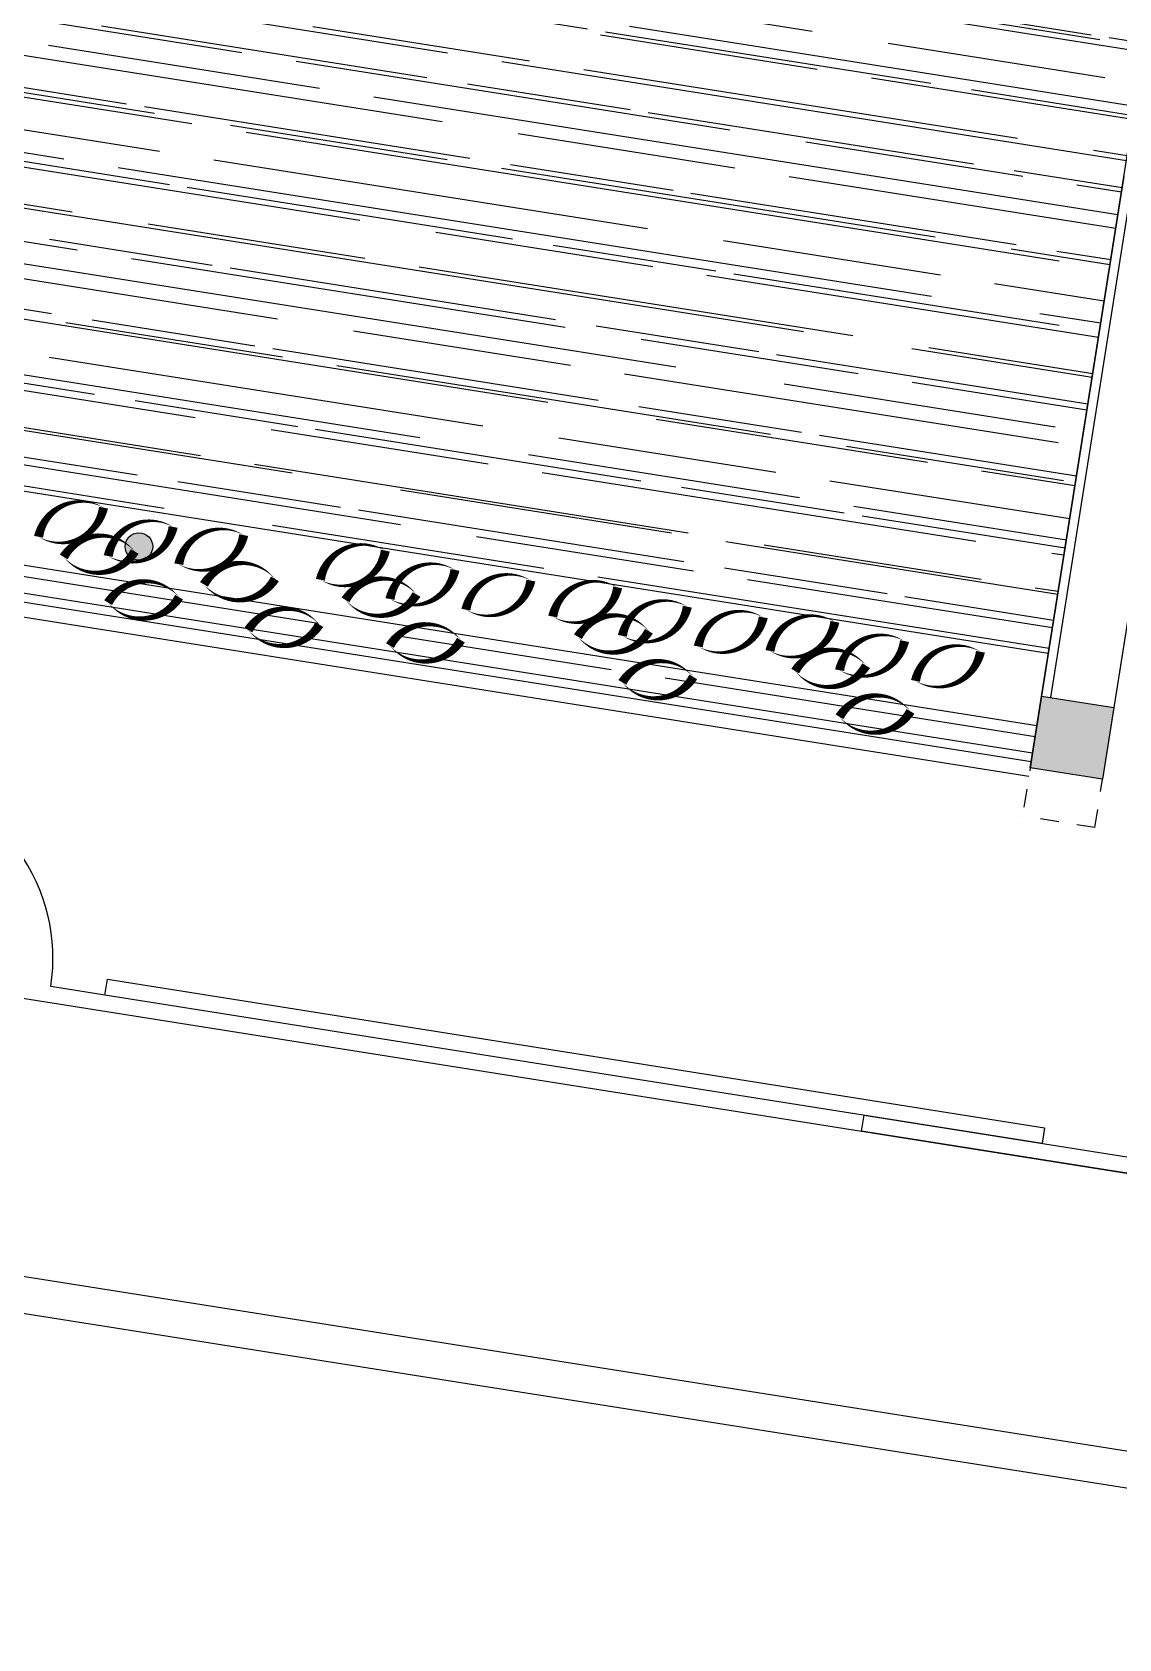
# Model space of a CAD drawing. Extents: x -640655 to -640254, y -1045449 to -1045159.
# Drawn here: x -640489.8 to -640483.86, y -1045405.19 to -1045396.4 of the extents above; entities that cross this region are included whole.
import ezdxf

# ---------------------------------------------------------------- set-up
doc = ezdxf.new("R2010")
doc.units = 0
doc.header["$MEASUREMENT"] = 0
doc.linetypes.add('DIVIDE', pattern=[1.25, 0.5, -0.25, 0, -0.25, 0, -0.25])
doc.layers.add('FLOATING-WINDOWS', color=2, linetype='CONTINUOUS', plot=False)
for name, color, linetype in [('KERE ZAHRADA', 203, 'CONTINUOUS'), ('T_srafa', 8, 'CONTINUOUS'), ('T_tenka', 4, 'CONTINUOUS'), ('T_tlusta', 1, 'CONTINUOUS')]:
    doc.layers.add(name, color=color, linetype=linetype)

msp = doc.modelspace()

# ---------------------------------------------------------------- hatches: boundary and pattern name
at = {"layer": 'T_srafa', "linetype": 'Continuous'}
h = msp.add_hatch(dxfattribs=at)
h.set_pattern_fill('AR-RROOF', color=256, scale=0.3, style=0)
h.set_pattern_definition([(350.9999361489027, (0, 0), (0.6988048594525108, 0.1930589764956726), [4.5, -0.6, 1.5, -0.3]), (350.9999361489027, (0.4175529131983402, 0.08573543421234536), (-0.2338886591516601, 0.4410182480581031), [0.8999999999999999, -0.099, 1.8, -0.225]), (350.9999361489027, (0.1880442942009117, 0.2283951475370721), (1.572237088080956, -0.04551416112285261), [2.4, -0.42, 1.2, -0.3])])
h.paths.add_polyline_path([(-640499.7284545639, -1045373.285698827), (-640502.0983853558, -1045373.406001807), (-640502.9084107742, -1045378.520264135), (-640488.9227463405, -1045380.735391746), (-640491.1363095958, -1045394.711179298), (-640491.627475096, -1045397.812278503), (-640491.8402696416, -1045399.155776047), (-640484.3338395783, -1045400.344686346), (-640484.3102846099, -1045400.1959672), (-640491.6685576391, -1045399.030522837), (-640491.6060730467, -1045398.636013493), (-640484.2478000172, -1045399.801457854), (-640483.6697706027, -1045396.151950081), (-640489.2255165362, -1045395.272000024), (-640488.7975978877, -1045379.945241213), (-640499.865444156, -1045378.192253933)])
h.paths.add_polyline_path([(-640488.6428575359, -1045396.067948196, -1), (-640488.7910107608, -1045396.044482862, -1)], flags=16)
h.paths.add_polyline_path([(-640499.0874044031, -1045373.253157689), (-640499.7284545639, -1045373.285698827), (-640499.8654441559, -1045378.192253933), (-640488.7975978878, -1045379.945241213), (-640489.2255165363, -1045395.272000024), (-640483.6697706028, -1045396.151950081), (-640483.6181468663, -1045395.826012987), (-640486.0256367705, -1045395.444701295), (-640486.0459733938, -1045395.573100756), (-640486.1941266189, -1045395.549635421), (-640486.1855226627, -1045395.495312572), (-640488.7411657921, -1045395.090535546), (-640488.7497697483, -1045395.144858396), (-640488.8979229734, -1045395.12139306), (-640488.8775863498, -1045394.992993599), (-640486.3628846303, -1045379.115906325), (-640499.6324751441, -1045377.014194499), (-640499.0380199947, -1045373.260979468)])
h.paths.add_polyline_path([(-640485.7667514433, -1045399.973692197), (-640484.3192477731, -1045400.20295591), (-640484.2382785104, -1045399.691739791), (-640485.6857821805, -1045399.462476079)], flags=24)
for points in [[(-640489.143451347, -1045399.228550329, 1), (-640489.291604572, -1045399.205084994, 1)], [(-640484.2847770002, -1045400.034919658), (-640484.3467595422, -1045400.426259199), (-640483.9516842754, -1045400.488833425), (-640483.8897017337, -1045400.097493883)]]:
    msp.add_hatch(color=256, dxfattribs=at).paths.add_polyline_path(points)

# ---------------------------------------------------------------- linework, layer by layer
at = {"layer": 'FLOATING-WINDOWS', "linetype": 'Continuous'}
msp.add_lwpolyline([(-640498.8163948455, -1045371.861703439), (-640479.5029651306, -1045372.40092878), (-640483.9516842735, -1045400.488833425), (-640484.3467595422, -1045400.426259199), (-640483.6181468662, -1045395.826012987), (-640488.8775863498, -1045394.992993599), (-640486.3628846304, -1045379.115906325), (-640499.6324751441, -1045377.0141945), (-640498.8163948455, -1045371.861703439)], close=True, dxfattribs=at)
at = {"layer": 'KERE ZAHRADA', "color": 253, "linetype": 'Continuous', "ltscale": 0.001}
for points in [[(-640489.4111836575, -1045399.004405034, 0, 0, 0.5205670505517462), (-640489.4111836575, -1045399.004405034, 0, 0.04999999999999998, 0.5205670505517462), (-640489.7662039819, -1045399.163365167, 0, 0.04999999999999998, 0.5205670505517462), (-640489.4111836575, -1045399.004405034, 0.04999999999999998, 0.04999999999999998, 0)], [(-640489.0306078031, -1045399.109770083, 0, 0, 0.5205670505517462), (-640489.0306078031, -1045399.109770083, 0, 0.04999999999999998, 0.5205670505517462), (-640489.3856281276, -1045399.268730216, 0, 0.04999999999999998, 0.5205670505517462), (-640489.0306078031, -1045399.109770083, 0.04999999999999998, 0.04999999999999998, 0)], [(-640488.6450069033, -1045399.154398744, 0, 0, 0.5205670505517462), (-640488.6450069033, -1045399.154398744, 0, 0.04999999999999998, 0.5205670505517462), (-640489.0000272277, -1045399.313358877, 0, 0.04999999999999998, 0.5205670505517462), (-640488.6450069033, -1045399.154398744, 0.04999999999999998, 0.04999999999999998, 0)], [(-640489.2406337396, -1045399.243938231, 0, 0, 0.5205670505517462), (-640489.2406337396, -1045399.243938231, 0, 0.04999999999999998, 0.5205670505517462), (-640489.6284816847, -1045399.273632096, 0, 0.04999999999999998, 0.5205670505517462), (-640489.2406337396, -1045399.243938231, 0.04999999999999998, 0.04999999999999998, 0)], [(-640487.8711203071, -1045399.239214824, 0, 0, 0.5205670505517462), (-640487.8711203071, -1045399.239214824, 0, 0.04999999999999998, 0.5205670505517462), (-640488.2261406316, -1045399.398174957, 0, 0.04999999999999998, 0.5205670505517462), (-640487.8711203071, -1045399.239214824, 0.04999999999999998, 0.04999999999999998, 0)], [(-640488.4744569852, -1045399.393931941, 0, 0, 0.5205670505517462), (-640488.4744569852, -1045399.393931941, 0, 0.04999999999999998, 0.5205670505517462), (-640488.8623049306, -1045399.423625807, 0, 0.04999999999999998, 0.5205670505517462), (-640488.4744569852, -1045399.393931941, 0.04999999999999998, 0.04999999999999998, 0)], [(-640487.7005703892, -1045399.478748021, 0, 0, 0.5205670505517462), (-640487.7005703892, -1045399.478748021, 0, 0.04999999999999998, 0.5205670505517462), (-640488.0884183345, -1045399.508441886, 0, 0.04999999999999998, 0.5205670505517462), (-640487.7005703892, -1045399.478748021, 0.04999999999999998, 0.04999999999999998, 0)], [(-640487.4905444528, -1045399.344579873, 0, 0, 0.5205670505517462), (-640487.4905444528, -1045399.344579873, 0, 0.04999999999999998, 0.5205670505517462), (-640487.8455647773, -1045399.503540006, 0, 0.04999999999999998, 0.5205670505517462), (-640487.4905444528, -1045399.344579873, 0.04999999999999998, 0.04999999999999998, 0)], [(-640487.0757089593, -1045399.402952914, 0, 0, 0.5205670505517462), (-640487.0757089593, -1045399.402952914, 0, 0.04999999999999998, 0.5205670505517462), (-640487.4307292836, -1045399.561913046, 0, 0.04999999999999998, 0.5205670505517462), (-640487.0757089593, -1045399.402952914, 0.04999999999999998, 0.04999999999999998, 0)], [(-640488.9981131457, -1045399.493814544, 0, 0, 0.5205670505517462), (-640488.9981131457, -1045399.493814544, 0, 0.04999999999999998, 0.5205670505517462), (-640489.3859610908, -1045399.52350841, 0, 0.04999999999999998, 0.5205670505517462), (-640488.9981131457, -1045399.493814544, 0.04999999999999998, 0.04999999999999998, 0)], [(-640486.6012063385, -1045399.440350888, 0, 0, 0.5205670505517462), (-640486.6012063385, -1045399.440350888, 0, 0.04999999999999998, 0.5205670505517462), (-640486.956226663, -1045399.59931102, 0, 0.04999999999999998, 0.5205670505517462), (-640486.6012063385, -1045399.440350888, 0.04999999999999998, 0.04999999999999998, 0)], [(-640488.2319363913, -1045399.643808255, 0, 0, 0.5205670505517462), (-640488.2319363913, -1045399.643808255, 0, 0.04999999999999998, 0.5205670505517462), (-640488.6197843367, -1045399.67350212, 0, 0.04999999999999998, 0.5205670505517462), (-640488.2319363913, -1045399.643808255, 0.04999999999999998, 0.04999999999999998, 0)], [(-640486.2206304842, -1045399.545715937, 0, 0, 0.5205670505517462), (-640486.2206304842, -1045399.545715937, 0, 0.04999999999999998, 0.5205670505517462), (-640486.5756508086, -1045399.70467607, 0, 0.04999999999999998, 0.5205670505517462), (-640486.2206304842, -1045399.545715937, 0.04999999999999998, 0.04999999999999998, 0)], [(-640487.4580497952, -1045399.728624335, 0, 0, 0.5205670505517462), (-640487.4580497952, -1045399.728624335, 0, 0.04999999999999998, 0.5205670505517462), (-640487.8458977406, -1045399.7583182, 0, 0.04999999999999998, 0.5205670505517462), (-640487.4580497952, -1045399.728624335, 0.04999999999999998, 0.04999999999999998, 0)], [(-640486.4306564205, -1045399.679884084, 0, 0, 0.5205670505517462), (-640486.4306564205, -1045399.679884084, 0, 0.04999999999999998, 0.5205670505517462), (-640486.8185043659, -1045399.70957795, 0, 0.04999999999999998, 0.5205670505517462), (-640486.4306564205, -1045399.679884084, 0.04999999999999998, 0.04999999999999998, 0)], [(-640485.8057949906, -1045399.604088977, 0, 0, 0.5205670505517462), (-640485.8057949906, -1045399.604088977, 0, 0.04999999999999998, 0.5205670505517462), (-640486.160815315, -1045399.76304911, 0, 0.04999999999999998, 0.5205670505517462), (-640485.8057949906, -1045399.604088977, 0.04999999999999998, 0.04999999999999998, 0)], [(-640485.4141140522, -1045399.628369191, 0, 0, 0.5205670505517462), (-640485.4141140522, -1045399.628369191, 0, 0.04999999999999998, 0.5205670505517462), (-640485.7691343767, -1045399.787329323, 0, 0.04999999999999998, 0.5205670505517462), (-640485.4141140522, -1045399.628369191, 0.04999999999999998, 0.04999999999999998, 0)], [(-640485.0335381979, -1045399.73373424, 0, 0, 0.5205670505517462), (-640485.0335381979, -1045399.73373424, 0, 0.04999999999999998, 0.5205670505517462), (-640485.3885585223, -1045399.892694373, 0, 0.04999999999999998, 0.5205670505517462), (-640485.0335381979, -1045399.73373424, 0.04999999999999998, 0.04999999999999998, 0)], [(-640485.2435641342, -1045399.867902387, 0, 0, 0.5205670505517462), (-640485.2435641342, -1045399.867902387, 0, 0.04999999999999998, 0.5205670505517462), (-640485.6314120796, -1045399.897596253, 0, 0.04999999999999998, 0.5205670505517462), (-640485.2435641342, -1045399.867902387, 0.04999999999999998, 0.04999999999999998, 0)], [(-640484.6187027043, -1045399.79210728, 0, 0, 0.5205670505517462), (-640484.6187027043, -1045399.79210728, 0, 0.04999999999999998, 0.5205670505517462), (-640484.9737230287, -1045399.951067413, 0, 0.04999999999999998, 0.5205670505517462), (-640484.6187027043, -1045399.79210728, 0.04999999999999998, 0.04999999999999998, 0)], [(-640486.1881358266, -1045399.929760398, 0, 0, 0.5205670505517462), (-640486.1881358266, -1045399.929760398, 0, 0.04999999999999998, 0.5205670505517462), (-640486.5759837719, -1045399.959454264, 0, 0.04999999999999998, 0.5205670505517462), (-640486.1881358266, -1045399.929760398, 0.04999999999999998, 0.04999999999999998, 0)], [(-640485.0010435403, -1045400.117778701, 0, 0, 0.5205670505517462), (-640485.0010435403, -1045400.117778701, 0, 0.04999999999999998, 0.5205670505517462), (-640485.3888914856, -1045400.147472567, 0, 0.04999999999999998, 0.5205670505517462), (-640485.0010435403, -1045400.117778701, 0.04999999999999998, 0.04999999999999998, 0)]]:
    msp.add_lwpolyline(points, format="xyseb", close=True, dxfattribs=at)
at = {"layer": 'T_tenka', "linetype": 'Continuous'}
for p, q in [((-640483.8349420733, -1045397.194794192), (-640484.2847770003, -1045400.034919657)), ((-640483.785557665, -1045397.20261597), (-640484.23539259, -1045400.042741436)), ((-640483.4398668068, -1045397.257368419), (-640483.8897017337, -1045400.097493883)), ((-640484.3416613562, -1045400.394070752), (-640500.019162949, -1045397.91098053)), ((-640484.3541762016, -1045400.473085806), (-640500.0214144115, -1045397.991621145)), ((-640484.2478000171, -1045399.801457855), (-640491.6060730467, -1045398.636013492)), ((-640484.3102846098, -1045400.1959672), (-640491.6685576391, -1045399.030522837)), ((-640491.8402696415, -1045399.155776047), (-640484.3338395783, -1045400.344686346)), ((-640489.4033818374, -1045401.668726028), (-640489.6996882864, -1045401.621795358))]:
    msp.add_line(p, q, dxfattribs=at)
at = {"layer": 'T_tenka', "linetype": 'DIVIDE', "ltscale": 0.2}
for p, q in [((-640484.3338395783, -1045400.344686346), (-640484.3885920267, -1045400.690377205)), ((-640483.9935167595, -1045400.752951431), (-640483.9516842756, -1045400.488833425)), ((-640483.9935167595, -1045400.752951431), (-640484.3885920267, -1045400.690377205))]:
    msp.add_line(p, q, dxfattribs=at)
at = {"layer": 'T_tenka', "linetype": 'Continuous'}
for points in [[(-640489.3897036824, -1045401.582366179), (-640484.267947398, -1045402.393578532), (-640484.2816255533, -1045402.479938383), (-640489.4033818376, -1045401.66872603)], [(-640485.255091539, -1045402.325755405), (-640480.1333352546, -1045403.136967759), (-640480.1470134099, -1045403.223327609), (-640485.2687696943, -1045402.412115255)]]:
    msp.add_lwpolyline(points, close=True, dxfattribs=at)
msp.add_arc((-640490.6873764527, -1045401.465359792), 1.000000000147045, 350.99993613296, 80.99993613954805, dxfattribs=at)
at = {"layer": 'T_tlusta', "color": 146, "linetype": 'Continuous'}
for p, q in [((-640510.7711045058, -1045398.372913088), (-640478.354452064, -1045403.507210812)), ((-640510.9968275425, -1045399.855859761), (-640478.5801751008, -1045404.990157485)), ((-640511.0281144616, -1045400.053397425), (-640478.6114620198, -1045405.187695149))]:
    msp.add_line(p, q, dxfattribs=at)
at = {"layer": 'T_tlusta', "linetype": 'Continuous'}
for p, q in [((-640484.2847770002, -1045400.034919657), (-640484.3467595422, -1045400.426259199)), ((-640484.2847770004, -1045400.034919658), (-640483.8897017338, -1045400.097493884)), ((-640483.8897017337, -1045400.097493884), (-640483.9516842756, -1045400.488833425)), ((-640483.9516842756, -1045400.488833425), (-640484.3467595422, -1045400.426259199))]:
    msp.add_line(p, q, dxfattribs=at)
msp.add_circle((-640489.2175279595, -1045399.216817661), 0.07499999999999998, dxfattribs=at)

doc.saveas('drawing.dxf')
